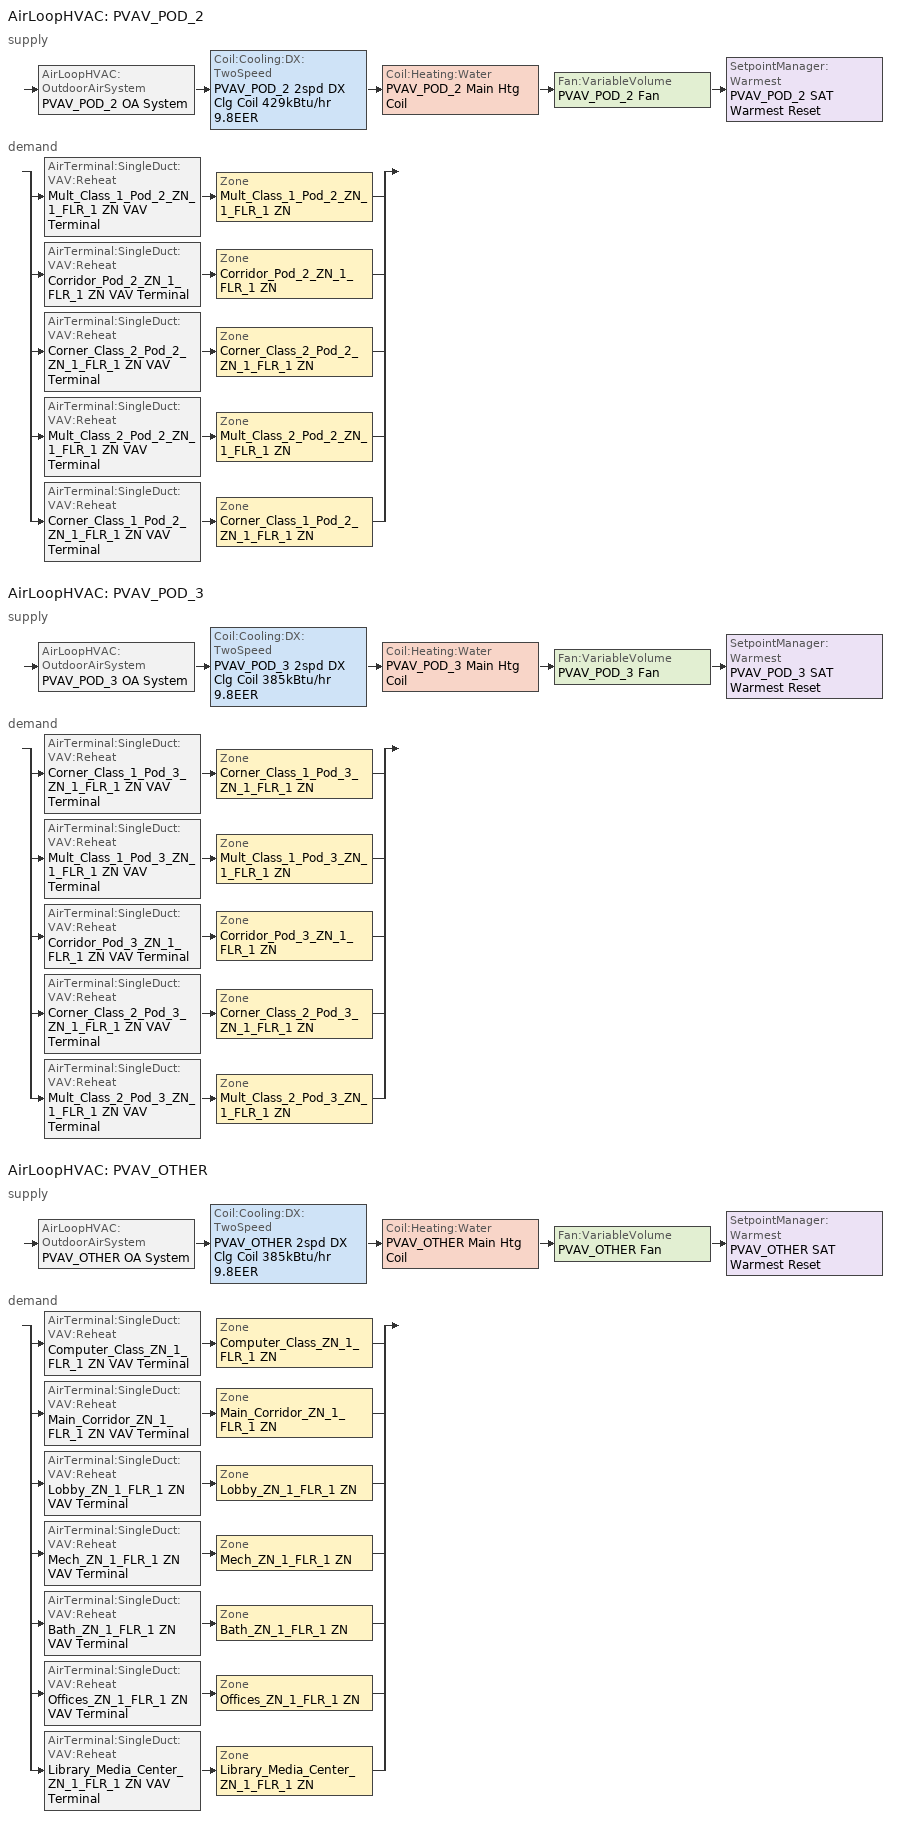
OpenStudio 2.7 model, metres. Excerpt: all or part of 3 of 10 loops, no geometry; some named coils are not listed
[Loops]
AirLoopHVAC 'PVAV_POD_2'
 supply: AirLoopHVAC:OutdoorAirSystem 'PVAV_POD_2 OA System' > Coil:Cooling:DX:TwoSpeed 'PVAV_POD_2 2spd DX Clg Coil 429kBtu/hr 9.8EER' > Coil:Heating:Water 'PVAV_POD_2 Main Htg Coil' > Fan:VariableVolume 'PVAV_POD_2 Fan' > SetpointManager:Warmest 'PVAV_POD_2 SAT Warmest Reset'
 demand: split
  | AirTerminal:SingleDuct:VAV:Reheat 'Mult_Class_1_Pod_2_ZN_1_FLR_1 ZN VAV Terminal' > Zone 'Mult_Class_1_Pod_2_ZN_1_FLR_1 ZN'
  | AirTerminal:SingleDuct:VAV:Reheat 'Corridor_Pod_2_ZN_1_FLR_1 ZN VAV Terminal' > Zone 'Corridor_Pod_2_ZN_1_FLR_1 ZN'
  | AirTerminal:SingleDuct:VAV:Reheat 'Corner_Class_2_Pod_2_ZN_1_FLR_1 ZN VAV Terminal' > Zone 'Corner_Class_2_Pod_2_ZN_1_FLR_1 ZN'
  | AirTerminal:SingleDuct:VAV:Reheat 'Mult_Class_2_Pod_2_ZN_1_FLR_1 ZN VAV Terminal' > Zone 'Mult_Class_2_Pod_2_ZN_1_FLR_1 ZN'
  | AirTerminal:SingleDuct:VAV:Reheat 'Corner_Class_1_Pod_2_ZN_1_FLR_1 ZN VAV Terminal' > Zone 'Corner_Class_1_Pod_2_ZN_1_FLR_1 ZN'
AirLoopHVAC 'PVAV_POD_3'
 supply: AirLoopHVAC:OutdoorAirSystem 'PVAV_POD_3 OA System' > Coil:Cooling:DX:TwoSpeed 'PVAV_POD_3 2spd DX Clg Coil 385kBtu/hr 9.8EER' > Coil:Heating:Water 'PVAV_POD_3 Main Htg Coil' > Fan:VariableVolume 'PVAV_POD_3 Fan' > SetpointManager:Warmest 'PVAV_POD_3 SAT Warmest Reset'
 demand: split
  | AirTerminal:SingleDuct:VAV:Reheat 'Corner_Class_1_Pod_3_ZN_1_FLR_1 ZN VAV Terminal' > Zone 'Corner_Class_1_Pod_3_ZN_1_FLR_1 ZN'
  | AirTerminal:SingleDuct:VAV:Reheat 'Mult_Class_1_Pod_3_ZN_1_FLR_1 ZN VAV Terminal' > Zone 'Mult_Class_1_Pod_3_ZN_1_FLR_1 ZN'
  | AirTerminal:SingleDuct:VAV:Reheat 'Corridor_Pod_3_ZN_1_FLR_1 ZN VAV Terminal' > Zone 'Corridor_Pod_3_ZN_1_FLR_1 ZN'
  | AirTerminal:SingleDuct:VAV:Reheat 'Corner_Class_2_Pod_3_ZN_1_FLR_1 ZN VAV Terminal' > Zone 'Corner_Class_2_Pod_3_ZN_1_FLR_1 ZN'
  | AirTerminal:SingleDuct:VAV:Reheat 'Mult_Class_2_Pod_3_ZN_1_FLR_1 ZN VAV Terminal' > Zone 'Mult_Class_2_Pod_3_ZN_1_FLR_1 ZN'
AirLoopHVAC 'PVAV_OTHER'
 supply: AirLoopHVAC:OutdoorAirSystem 'PVAV_OTHER OA System' > Coil:Cooling:DX:TwoSpeed 'PVAV_OTHER 2spd DX Clg Coil 385kBtu/hr 9.8EER' > Coil:Heating:Water 'PVAV_OTHER Main Htg Coil' > Fan:VariableVolume 'PVAV_OTHER Fan' > SetpointManager:Warmest 'PVAV_OTHER SAT Warmest Reset'
 demand: split
  | AirTerminal:SingleDuct:VAV:Reheat 'Computer_Class_ZN_1_FLR_1 ZN VAV Terminal' > Zone 'Computer_Class_ZN_1_FLR_1 ZN'
  | AirTerminal:SingleDuct:VAV:Reheat 'Main_Corridor_ZN_1_FLR_1 ZN VAV Terminal' > Zone 'Main_Corridor_ZN_1_FLR_1 ZN'
  | AirTerminal:SingleDuct:VAV:Reheat 'Lobby_ZN_1_FLR_1 ZN VAV Terminal' > Zone 'Lobby_ZN_1_FLR_1 ZN'
  | AirTerminal:SingleDuct:VAV:Reheat 'Mech_ZN_1_FLR_1 ZN VAV Terminal' > Zone 'Mech_ZN_1_FLR_1 ZN'
  | AirTerminal:SingleDuct:VAV:Reheat 'Bath_ZN_1_FLR_1 ZN VAV Terminal' > Zone 'Bath_ZN_1_FLR_1 ZN'
  | AirTerminal:SingleDuct:VAV:Reheat 'Offices_ZN_1_FLR_1 ZN VAV Terminal' > Zone 'Offices_ZN_1_FLR_1 ZN'
  | AirTerminal:SingleDuct:VAV:Reheat 'Library_Media_Center_ZN_1_FLR_1 ZN VAV Terminal' > Zone 'Library_Media_Center_ZN_1_FLR_1 ZN'
[Sizing:Zone] Zone Cooling Design Supply Air Temperature Input Method=SupplyAirTemperature; Zone Cooling Design Supply Air Temperature {C}=12.7778; Zone Cooling Design Supply Air Temperature Difference {deltaC}=11.11; Zone Heating Design Supply Air Temperature Input Method=SupplyAirTemperature; Zone Heating Design Supply Air Temperature {C}=50; Zone Heating Design Supply Air Temperature Difference {deltaC}=11.11; Zone Cooling Design Supply Air Humidity Ratio {kg-H2O/kg-air}=0.0085; Zone Heating Design Supply Air Humidity Ratio {kg-H2O/kg-air}=0.008; Cooling Design Air Flow Method=DesignDay; Heating Design Air Flow Method=DesignDay; Account for Dedicated Outdoor Air System=No; Dedicated Outdoor Air System Control Strategy=NeutralSupplyAir; Dedicated Outdoor Air Low Setpoint Temperature for Design {C}=autosize; Dedicated Outdoor Air High Setpoint Temperature for Design {C}=autosize
Bath_ZN_1_FLR_1 ZN; Computer_Class_ZN_1_FLR_1 ZN; Corner_Class_1_Pod_2_ZN_1_FLR_1 ZN; Corner_Class_1_Pod_3_ZN_1_FLR_1 ZN; Corner_Class_2_Pod_2_ZN_1_FLR_1 ZN; Corner_Class_2_Pod_3_ZN_1_FLR_1 ZN; Corridor_Pod_2_ZN_1_FLR_1 ZN; Corridor_Pod_3_ZN_1_FLR_1 ZN; Library_Media_Center_ZN_1_FLR_1 ZN; Lobby_ZN_1_FLR_1 ZN; Main_Corridor_ZN_1_FLR_1 ZN; Mult_Class_1_Pod_2_ZN_1_FLR_1 ZN; Mult_Class_1_Pod_3_ZN_1_FLR_1 ZN; Mult_Class_2_Pod_2_ZN_1_FLR_1 ZN; Mult_Class_2_Pod_3_ZN_1_FLR_1 ZN; Offices_ZN_1_FLR_1 ZN
[Zone equipment]
Bath_ZN_1_FLR_1 ZN: Bath_ZN_1_FLR_1 ZN VAV Terminal, Bath_ZN_1_FLR_1 ZN Exhaust Fan
Computer_Class_ZN_1_FLR_1 ZN: Computer_Class_ZN_1_FLR_1 ZN VAV Terminal
Corner_Class_1_Pod_2_ZN_1_FLR_1 ZN: Corner_Class_1_Pod_2_ZN_1_FLR_1 ZN VAV Terminal
Corner_Class_1_Pod_3_ZN_1_FLR_1 ZN: Corner_Class_1_Pod_3_ZN_1_FLR_1 ZN VAV Terminal
Corner_Class_2_Pod_2_ZN_1_FLR_1 ZN: Corner_Class_2_Pod_2_ZN_1_FLR_1 ZN VAV Terminal
Corner_Class_2_Pod_3_ZN_1_FLR_1 ZN: Corner_Class_2_Pod_3_ZN_1_FLR_1 ZN VAV Terminal
Corridor_Pod_2_ZN_1_FLR_1 ZN: Corridor_Pod_2_ZN_1_FLR_1 ZN VAV Terminal
Corridor_Pod_3_ZN_1_FLR_1 ZN: Corridor_Pod_3_ZN_1_FLR_1 ZN VAV Terminal
Library_Media_Center_ZN_1_FLR_1 ZN: Library_Media_Center_ZN_1_FLR_1 ZN VAV Terminal
Lobby_ZN_1_FLR_1 ZN: Lobby_ZN_1_FLR_1 ZN VAV Terminal
Main_Corridor_ZN_1_FLR_1 ZN: Main_Corridor_ZN_1_FLR_1 ZN VAV Terminal
Mech_ZN_1_FLR_1 ZN: Mech_ZN_1_FLR_1 ZN VAV Terminal
Mult_Class_1_Pod_2_ZN_1_FLR_1 ZN: Mult_Class_1_Pod_2_ZN_1_FLR_1 ZN VAV Terminal
Mult_Class_1_Pod_3_ZN_1_FLR_1 ZN: Mult_Class_1_Pod_3_ZN_1_FLR_1 ZN VAV Terminal
Mult_Class_2_Pod_2_ZN_1_FLR_1 ZN: Mult_Class_2_Pod_2_ZN_1_FLR_1 ZN VAV Terminal
Mult_Class_2_Pod_3_ZN_1_FLR_1 ZN: Mult_Class_2_Pod_3_ZN_1_FLR_1 ZN VAV Terminal
Offices_ZN_1_FLR_1 ZN: Offices_ZN_1_FLR_1 ZN VAV Terminal
[AirLoopHVAC] Availability Schedule=SchoolPrimary HVACOperationSchd; Design Supply Air Flow Rate {m3/s}=AutoSize
PVAV_POD_2; PVAV_POD_3; PVAV_OTHER
[Sizing:System] Type of Load to Size On=Sensible; Central Heating Maximum System Air Flow Ratio=0.3; Preheat Design Temperature {C}=7.22222; Preheat Design Humidity Ratio {kg-H2O/kg-Air}=0.008; Precool Design Temperature {C}=12.7778; Precool Design Humidity Ratio {kg-H2O/kg-Air}=0.008; Central Cooling Design Supply Air Temperature {C}=12.7778; Central Heating Design Supply Air Temperature {C}=12.7778; Sizing Option=Coincident; 100% Outdoor Air in Cooling=No; 100% Outdoor Air in Heating=No; Central Cooling Design Supply Air Humidity Ratio {kg-H2O/kg-Air}=0.0085; Central Heating Design Supply Air Humidity Ratio {kg-H2O/kg-Air}=0.008; Cooling Design Air Flow Method=DesignDay; Cooling Design Air Flow Rate {m3/s}=0; Heating Design Air Flow Method=DesignDay; Heating Design Air Flow Rate {m3/s}=0; System Outdoor Air Method=ZoneSum; Zone Maximum Outdoor Air Fraction=1; Cooling Supply Air Flow Rate Per Floor Area {m3/s-m2}=0.00996765; Cooling Fraction of Autosized Cooling Supply Air Flow Rate=1; Cooling Supply Air Flow Rate Per Unit Cooling Capacity {m3/s-W}=3.94755e-05; Heating Supply Air Flow Rate Per Floor Area {m3/s-m2}=0.00996765; Heating Fraction of Autosized Heating Supply Air Flow Rate=1; Heating Fraction of Autosized Cooling Supply Air Flow Rate=1; Heating Supply Air Flow Rate Per Unit Heating Capacity {m3/s-W}=3.15882e-05; Cooling Design Capacity Method=CoolingDesignCapacity; Cooling Design Capacity {W}=autosize; Cooling Design Capacity Per Floor Area {W/m2}=234.7; Fraction of Autosized Cooling Design Capacity=1; Heating Design Capacity Method=HeatingDesignCapacity; Heating Design Capacity {W}=autosize; Heating Design Capacity Per Floor Area {W/m2}=157; Fraction of Autosized Heating Design Capacity=1; Central Cooling Capacity Control Method=OnOff
Name | Design Outdoor Air Flow Rate {m3/s}
PVAV_POD_2 | 3.65677
PVAV_POD_3 | 3.17472
PVAV_OTHER | 2.284857
[Fan:VariableVolume] Availability Schedule=Always On Discrete; Fan Total Efficiency=0.6006; Pressure Rise {Pa}=1389.92; Maximum Flow Rate {m3/s}=Autosize; Fan Power Minimum Flow Rate Input Method=Fraction; Fan Power Minimum Flow Fraction=0.25; Fan Power Minimum Air Flow Rate {m3/s}=0; Motor Efficiency=0.924; Motor In Airstream Fraction=1; Fan Power Coefficient 1=0.04076; Fan Power Coefficient 2=0.0881; Fan Power Coefficient 3=-0.0729; Fan Power Coefficient 4=0.9437; Fan Power Coefficient 5=0
PVAV_POD_2 Fan; PVAV_POD_3 Fan; PVAV_OTHER Fan
[Coil:Cooling:DX:TwoSpeed] Availability Schedule=Always On Discrete; Rated High Speed Total Cooling Capacity {W}=Autosize; Rated High Speed Sensible Heat Ratio=Autosize; Rated High Speed COP {W/W}=3.39929; Rated High Speed Air Flow Rate {m3/s}=Autosize; Total Cooling Capacity Function of Temperature Curve=PSZ-AC_Unitary_PackagecoolCapFT; Total Cooling Capacity Function of Flow Fraction Curve=PSZ-AC_Unitary_PackagecoolFFF; Energy Input Ratio Function of Temperature Curve=PSZ-AC DX Unitary Package EIRFT; Energy Input Ratio Function of Flow Fraction Curve=PSZ-AC_Unitary_PackagecoolEIRFFF; Part Load Fraction Correlation Curve=PSZ-AC_Unitary_PackagecoolPLR; Rated Low Speed Total Cooling Capacity {W}=Autosize; Rated Low Speed Sensible Heat Ratio=0.69; Rated Low Speed COP {W/W}=3.39929; Low Speed Total Cooling Capacity Function of Temperature Curve=PSZ-AC_Unitary_PackagecoolCapFT; Low Speed Energy Input Ratio Function of Temperature Curve=PSZ-AC DX Unitary Package EIRFT; Condenser Type=AirCooled; High Speed Evaporative Condenser Effectiveness=0; High Speed Evaporative Condenser Air Flow Rate {m3/s}=Autosize; High Speed Evaporative Condenser Pump Rated Power Consumption {W}=Autosize; Low Speed Evaporative Condenser Effectiveness=0; Low Speed Evaporative Condenser Air Flow Rate {m3/s}=Autosize; Low Speed Evaporative Condenser Pump Rated Power Consumption {W}=Autosize; Basin Heater Capacity {W/K}=10; Basin Heater Setpoint Temperature {C}=2
PVAV_POD_2 2spd DX Clg Coil 429kBtu/hr 9.8EER; PVAV_POD_3 2spd DX Clg Coil 385kBtu/hr 9.8EER; PVAV_OTHER 2spd DX Clg Coil 385kBtu/hr 9.8EER
[Controller:OutdoorAir] Maximum Outdoor Air Flow Rate {m3/s}=Autosize; Economizer Control Type=DifferentialEnthalpy; Economizer Control Action Type=ModulateFlow; Lockout Type=NoLockout; Minimum Limit Type=FixedMinimum; Minimum Outdoor Air Schedule=SchoolPrimary MinOA_MotorizedDamper_Sched; High Humidity Control=No
Name | Minimum Outdoor Air Flow Rate {m3/s} | Controller Mechanical Ventilation | Heat Recovery Bypass Control Type
Controller Outdoor Air 2 | autosize | PVAV_POD_2 Ventilation Controller | BypassWhenOAFlowGreaterThanMinimum
Controller Outdoor Air 3 | autosize | PVAV_POD_3 Ventilation Controller | BypassWhenOAFlowGreaterThanMinimum
Controller Outdoor Air 4 | 0 | PVAV_OTHER Ventilation Controller | BypassWhenWithinEconomizerLimits
[Controller:MechanicalVentilation] Availability Schedule=SchoolPrimary MinOA_MotorizedDamper_Sched
Name | System Outdoor Air Method
PVAV_POD_2 Ventilation Controller; PVAV_POD_3 Ventilation Controller | ZoneSum
PVAV_OTHER Ventilation Controller | VentilationRateProcedure
[AirLoopHVAC:OutdoorAirSystem]
Name | Controller
PVAV_POD_2 OA System | Controller Outdoor Air 2
PVAV_POD_3 OA System | Controller Outdoor Air 3
PVAV_OTHER OA System | Controller Outdoor Air 4
[AirTerminal:SingleDuct:VAV:Reheat] Availability Schedule=Always On Discrete; Maximum Air Flow Rate {m3/s}=AutoSize; Zone Minimum Air Flow Input Method=Constant; Fixed Minimum Air Flow Rate {m3/s}=0; Maximum Hot Water or Steam Flow Rate {m3/s}=AutoSize; Minimum Hot Water or Steam Flow Rate {m3/s}=0; Convergence Tolerance=0.001; Damper Heating Action=ReverseWithLimits; Maximum Flow per Zone Floor Area During Reheat {m3/s-m2}=AutoSize; Maximum Flow Fraction During Reheat=AutoSize; Maximum Reheat Air Temperature {C}=50; Control For Outdoor Air=No
Name | Constant Minimum Air Flow Fraction | Reheat Coil
Mult_Class_1_Pod_2_ZN_1_FLR_1 ZN VAV Terminal | 0.7 | Mult_Class_1_Pod_2_ZN_1_FLR_1 ZN Reheat Coil
Corridor_Pod_2_ZN_1_FLR_1 ZN VAV Terminal | 0.2 | Corridor_Pod_2_ZN_1_FLR_1 ZN Reheat Coil
Corner_Class_2_Pod_2_ZN_1_FLR_1 ZN VAV Terminal | 0.7 | Corner_Class_2_Pod_2_ZN_1_FLR_1 ZN Reheat Coil
Mult_Class_2_Pod_2_ZN_1_FLR_1 ZN VAV Terminal | 0.7 | Mult_Class_2_Pod_2_ZN_1_FLR_1 ZN Reheat Coil
Corner_Class_1_Pod_2_ZN_1_FLR_1 ZN VAV Terminal | 0.7 | Corner_Class_1_Pod_2_ZN_1_FLR_1 ZN Reheat Coil
Corner_Class_1_Pod_3_ZN_1_FLR_1 ZN VAV Terminal | 0.7 | Corner_Class_1_Pod_3_ZN_1_FLR_1 ZN Reheat Coil
Mult_Class_1_Pod_3_ZN_1_FLR_1 ZN VAV Terminal | 0.7 | Mult_Class_1_Pod_3_ZN_1_FLR_1 ZN Reheat Coil
Corridor_Pod_3_ZN_1_FLR_1 ZN VAV Terminal | 0.2 | Corridor_Pod_3_ZN_1_FLR_1 ZN Reheat Coil
Corner_Class_2_Pod_3_ZN_1_FLR_1 ZN VAV Terminal | 0.7 | Corner_Class_2_Pod_3_ZN_1_FLR_1 ZN Reheat Coil
Mult_Class_2_Pod_3_ZN_1_FLR_1 ZN VAV Terminal | 0.7 | Mult_Class_2_Pod_3_ZN_1_FLR_1 ZN Reheat Coil
Computer_Class_ZN_1_FLR_1 ZN VAV Terminal | 0.7 | Computer_Class_ZN_1_FLR_1 ZN Reheat Coil
Main_Corridor_ZN_1_FLR_1 ZN VAV Terminal | 0.360212 | Main_Corridor_ZN_1_FLR_1 ZN Reheat Coil
Lobby_ZN_1_FLR_1 ZN VAV Terminal | 0.2 | Lobby_ZN_1_FLR_1 ZN Reheat Coil
Mech_ZN_1_FLR_1 ZN VAV Terminal | 0.530756 | Mech_ZN_1_FLR_1 ZN Reheat Coil
Bath_ZN_1_FLR_1 ZN VAV Terminal | 0.208403 | Bath_ZN_1_FLR_1 ZN Reheat Coil
Offices_ZN_1_FLR_1 ZN VAV Terminal | 0.222615 | Offices_ZN_1_FLR_1 ZN Reheat Coil
Library_Media_Center_ZN_1_FLR_1 ZN VAV Terminal | 0.7 | Library_Media_Center_ZN_1_FLR_1 ZN Reheat Coil
[Fan:ZoneExhaust]
Bath_ZN_1_FLR_1 ZN Exhaust Fan: Availability Schedule=SchoolPrimary Hours_of_operation; Fan Total Efficiency=0.385; Pressure Rise {Pa}=124.544; Maximum Flow Rate {m3/s}=0.283168; System Availability Manager Coupling Mode=Decoupled
[EnergyManagementSystem:Program]
PVAVPOD1OptimumStartProg0: IF DaylightSavings==0 && DayOfWeek>1 && Hour==5 && OAT_1<23.9 && OAT_1>1.7; SET PVAVPOD1ClgSch0 = 29.4; SET PVAVPOD1HtgSch0 = 15.6; ELSEIF DaylightSavings==0 && DayOfWeek==1 && Hour==7 && OAT_1<23.9 && OAT_1>1.7; SET PVAVPOD1ClgSch0 = 29.4; SET PVAVPOD1HtgSch0 = 15.6; ELSEIF DaylightSavings==1 && DayOfWeek>1 && Hour==4 && OAT_1<23.9 && OAT_1>1.7; SET PVAVPOD1ClgSch0 = 29.4; SET PVAVPOD1HtgSch0 = 15.6; ELSEIF DaylightSavings==1 && DayOfWeek==1 && Hour==6 && OAT_1<23.9 && OAT_1>1.7; SET PVAVPOD1ClgSch0 = 29.4; SET PVAVPOD1HtgSch0 = 15.6; ELSE; SET PVAVPOD1ClgSch0 = NULL; SET PVAVPOD1HtgSch0 = NULL; ENDIF
PVAVPOD2OptimumStartProg0: IF DaylightSavings==0 && DayOfWeek>1 && Hour==5 && OAT_2<23.9 && OAT_2>1.7; SET PVAVPOD2ClgSch0 = 29.4; SET PVAVPOD2HtgSch0 = 15.6; ELSEIF DaylightSavings==0 && DayOfWeek==1 && Hour==7 && OAT_2<23.9 && OAT_2>1.7; SET PVAVPOD2ClgSch0 = 29.4; SET PVAVPOD2HtgSch0 = 15.6; ELSEIF DaylightSavings==1 && DayOfWeek>1 && Hour==4 && OAT_2<23.9 && OAT_2>1.7; SET PVAVPOD2ClgSch0 = 29.4; SET PVAVPOD2HtgSch0 = 15.6; ELSEIF DaylightSavings==1 && DayOfWeek==1 && Hour==6 && OAT_2<23.9 && OAT_2>1.7; SET PVAVPOD2ClgSch0 = 29.4; SET PVAVPOD2HtgSch0 = 15.6; ELSE; SET PVAVPOD2ClgSch0 = NULL; SET PVAVPOD2HtgSch0 = NULL; ENDIF
[EnergyManagementSystem:ProgramCallingManager]
Mains_Water_Prg_Mgr: BeginTimestepBeforePredictor; Mains_Water_Prg
PVAVOTHEROptimumStartCallingManager0: BeginTimestepBeforePredictor; PVAVOTHEROptimumStartProg0
PVAVPOD1OptimumStartCallingManager0: BeginTimestepBeforePredictor; PVAVPOD1OptimumStartProg0
PVAVPOD2OptimumStartCallingManager0: BeginTimestepBeforePredictor; PVAVPOD2OptimumStartProg0
[SetpointManager:Warmest] Control Variable=Temperature; Minimum Setpoint Temperature {C}=12.7778; Maximum Setpoint Temperature {C}=15.5556; Strategy=MaximumTemperature
Name | Setpoint Node or NodeList
PVAV_OTHER SAT Warmest Reset | PVAV_OTHER Supply Outlet Node
PVAV_POD_2 SAT Warmest Reset | PVAV_POD_2 Supply Outlet Node
PVAV_POD_3 SAT Warmest Reset | PVAV_POD_3 Supply Outlet Node
[Schedule:Ruleset]
Name | Default Day Schedule | Summer Design Day Schedule | Winter Design Day Schedule
SchoolPrimary HVACOperationSchd | SchoolPrimary HVACOperationSchd Default | SchoolPrimary HVACOperationSchd Summer Design Day | SchoolPrimary HVACOperationSchd Winter Design Day
SchoolPrimary MinOA_MotorizedDamper_Sched | SchoolPrimary MinOA_MotorizedDamper_Sched Default | SchoolPrimary MinOA_MotorizedDamper_Sched Summer Design Day | SchoolPrimary MinOA_MotorizedDamper_Sched Winter Design Day
SchoolPrimary Hours_of_operation | SchoolPrimary Hours_of_operation Default | SchoolPrimary Hours_of_operation Summer Design Day | SchoolPrimary Hours_of_operation Winter Design Day
[Schedule:Day]
SchoolPrimary HVACOperationSchd Default; SchoolPrimary MinOA_MotorizedDamper_Sched Default; SchoolPrimary Hours_of_operation Default: 24, 0, 0
SchoolPrimary HVACOperationSchd Winter Design Day; SchoolPrimary HVACOperationSchd Summer Design Day; SchoolPrimary HVACOperationSchd WntrDsn|SmrDsn|Wkdy Day; SchoolPrimary Hours_of_operation Winter Design Day; SchoolPrimary Hours_of_operation Summer Design Day; SchoolPrimary Hours_of_operation WntrDsn|SmrDsn|Wkdy Day: 7, 0, 0, 21, 0, 1, 24, 0, 0
SchoolPrimary MinOA_MotorizedDamper_Sched Winter Design Day; SchoolPrimary MinOA_MotorizedDamper_Sched Summer Design Day; SchoolPrimary MinOA_MotorizedDamper_Sched WntrDsn|SmrDsn|Wkdy Day: 8, 0, 0, 21, 0, 1, 24, 0, 0
[Schedule:Rule] Rule Order=0; Apply Monday=Yes; Apply Tuesday=Yes; Apply Wednesday=Yes; Apply Thursday=Yes; Apply Friday=Yes; Date Specification Type=DateRange; Start Month=1; Start Day=1; End Month=12; End Day=31
Name | Schedule Ruleset | Day Schedule
Schedule Rule 81 | SchoolPrimary HVACOperationSchd | SchoolPrimary HVACOperationSchd WntrDsn|SmrDsn|Wkdy Day
Schedule Rule 82 | SchoolPrimary MinOA_MotorizedDamper_Sched | SchoolPrimary MinOA_MotorizedDamper_Sched WntrDsn|SmrDsn|Wkdy Day
Schedule Rule 93 | SchoolPrimary Hours_of_operation | SchoolPrimary Hours_of_operation WntrDsn|SmrDsn|Wkdy Day
[Schedule:Constant]
Always On Discrete: Value=1
[Curve:Biquadratic] Minimum Value of x=12.77778; Maximum Value of x=23.88889; Minimum Value of y=21.11111; Maximum Value of y=46.11111
Name | Coefficient1 Constant | Coefficient2 x | Coefficient3 x**2 | Coefficient4 y | Coefficient5 y**2 | Coefficient6 x*y
PSZ-AC_Unitary_PackagecoolCapFT | 0.766956 | 0.0107756 | -4.14703e-05 | 0.00134961 | -0.000261144 | 0.000457488
PSZ-AC DX Unitary Package EIRFT | 0.297145 | 0.0430933 | -0.000748766 | 0.00597727 | 0.000482112 | -0.000956448
[Curve:Quadratic]
Name | Coefficient1 Constant | Coefficient2 x | Coefficient3 x**2 | Minimum Value of x | Maximum Value of x
PSZ-AC_Unitary_PackagecoolFFF | 0.8 | 0.2 | 0 | 0.5 | 1.5
PSZ-AC_Unitary_PackagecoolEIRFFF | 1.156 | -0.1816 | 0.0256 | 0.5 | 1.5
PSZ-AC_Unitary_PackagecoolPLR | 0.75 | 0.25 | 0 | 0 | 1
